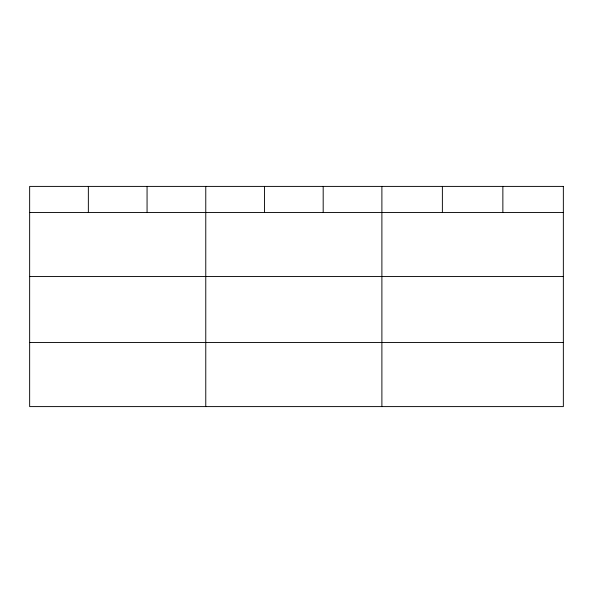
<?xml version="1.0" encoding="UTF-8"?>
<svg xmlns="http://www.w3.org/2000/svg" width="593" height="593" viewBox="0 0 593 593"><rect width="100%" height="100%" fill="white"/><g stroke="black" fill="none" stroke-linecap="round" stroke-linejoin="round"><path stroke-width="0.89" d="M29.65 212.509L563.35 212.509M29.65 276.56L563.35 276.56M29.65 342.546L563.35 342.546M502.864 186.402L502.864 212.509M442.378 186.402L442.378 212.509M381.892 186.402L381.892 406.598M323.185 186.402L323.185 212.509M264.478 186.402L264.478 212.509M205.771 186.402L205.771 406.598M147.064 186.402L147.064 212.509M88.357 186.402L88.357 212.509M563.35 186.402L29.65 186.402L29.65 406.598L563.35 406.598L563.35 186.402"/></g></svg>
